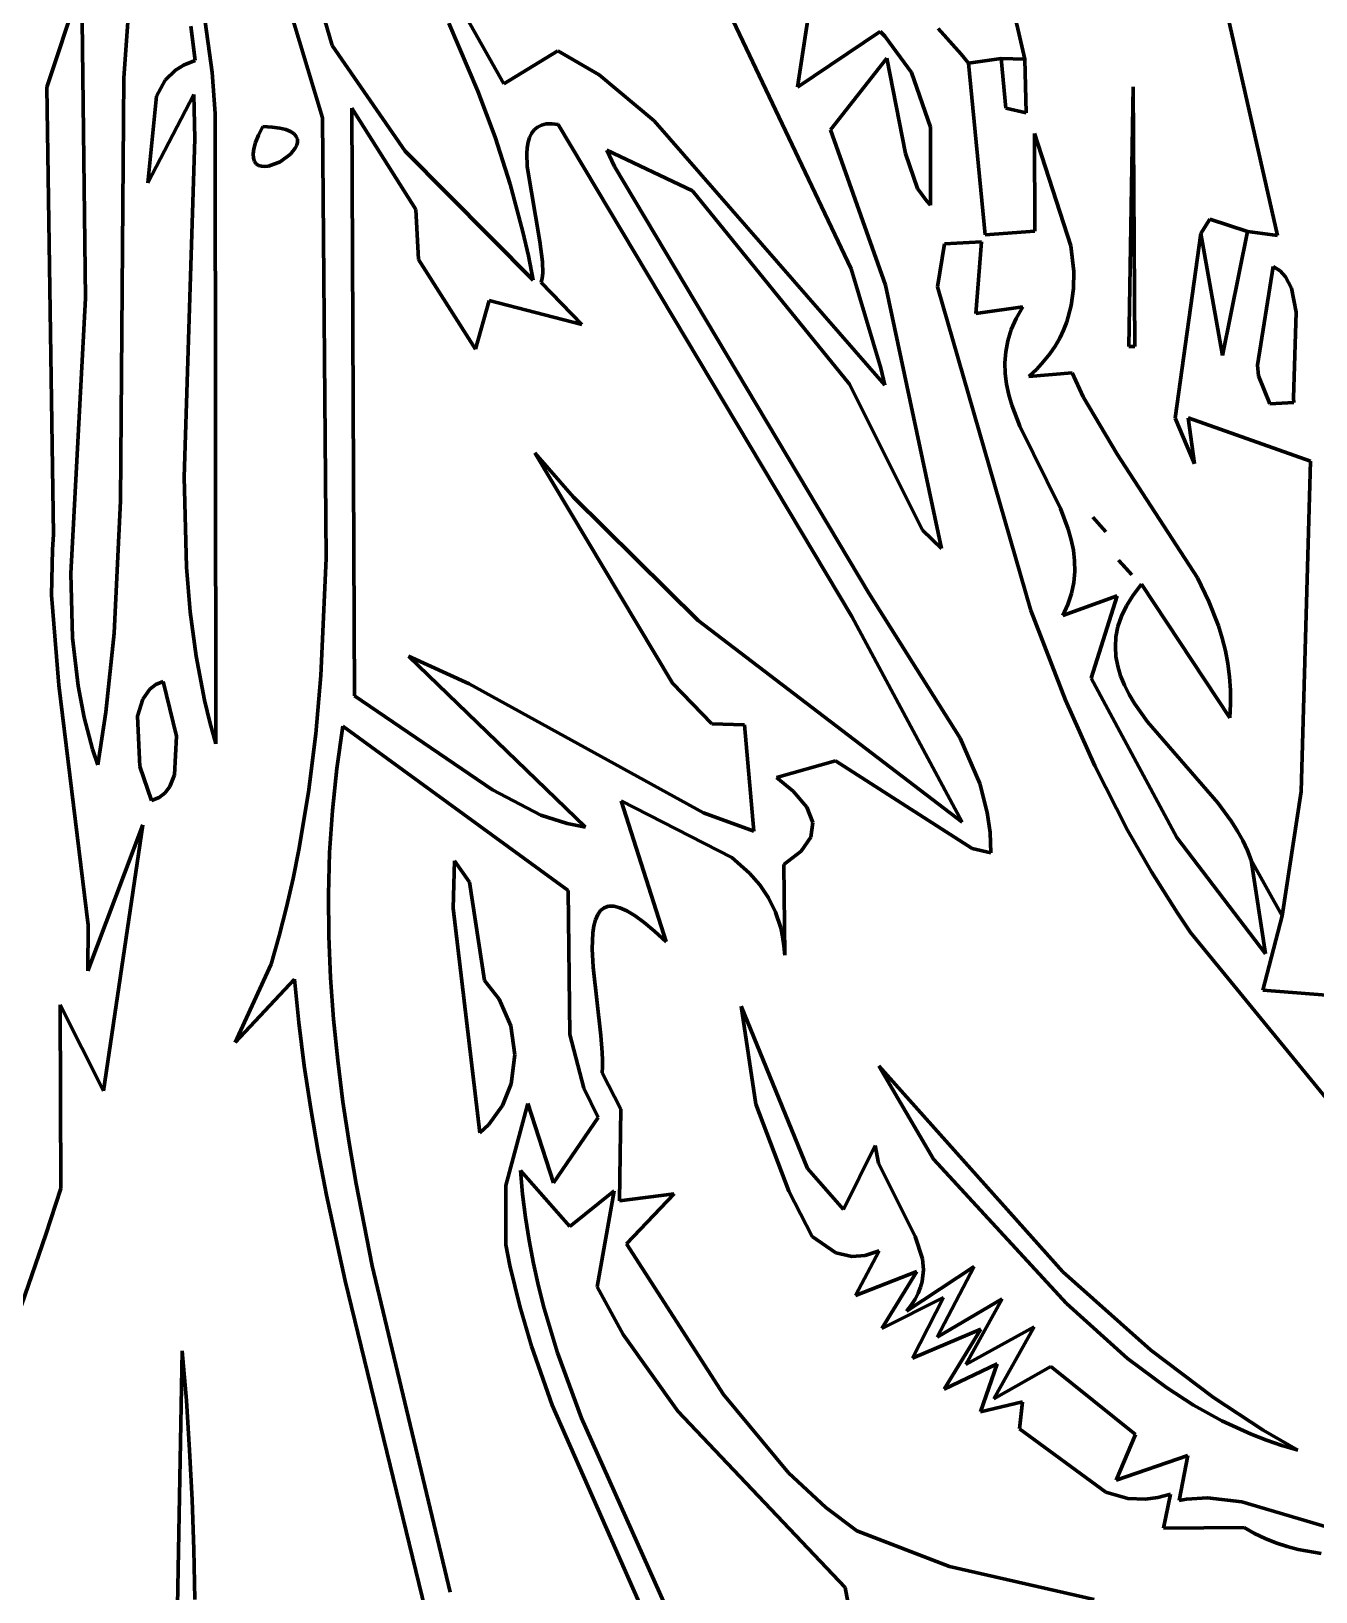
# Model space of a CAD drawing. Header units: millimetres. Extents: x 0 to 10.4, y 0 to 8.2.
# Drawn here: x 8.379 to 8.982, y 3.239 to 3.972 of the extents above; entities that cross this region are included whole.
import ezdxf

# ---------------------------------------------------------------- set-up
doc = ezdxf.new("R2010")
doc.units = ezdxf.units.MM
for name, color, linetype, lineweight in [('color#000000ff', 7, 'CONTINUOUS', 100), ('color#929292ff', 7, 'CONTINUOUS', 100), ('color#ffffffff', 7, 'CONTINUOUS', 100)]:
    doc.layers.add(name, color=color, linetype=linetype, lineweight=lineweight)

msp = doc.modelspace()

# ---------------------------------------------------------------- linework, layer by layer
at = {"layer": 'color#000000ff'}
for p, q in [((8.81534, 4.0889), (8.84565, 3.95879)), ((8.52635, 4.07998), (8.60085, 3.94716)), ((8.51582, 3.93129), (8.47295, 4.07275)), ((8.76402, 3.86038), (8.68715, 4.02215)), ((8.51183, 3.99427), (8.5203, 3.96528)), ((8.74657, 3.99666), (8.7389, 3.94562)), ((8.46006, 3.98091), (8.46388, 3.95249)), ((8.45594, 3.95817), (8.45395, 3.97426)), ((8.58872, 3.94381), (8.57504, 3.97566)), ((8.7389, 3.94562), (8.77765, 3.97187)), ((8.77765, 3.97187), (8.77986, 3.96967)), ((8.8157, 3.96119), (8.80485, 3.97322)), ((8.5203, 3.96528), (8.55451, 3.91559)), ((8.77986, 3.96967), (8.79241, 3.95249)), ((8.45085, 3.95614), (8.45594, 3.95817)), ((8.60085, 3.94716), (8.6263, 3.96272)), ((8.6263, 3.96272), (8.64562, 3.9515)), ((8.78072, 3.95936), (8.75429, 3.92565)), ((8.7895, 3.91455), (8.78072, 3.95936)), ((8.81907, 3.95691), (8.8157, 3.96119)), ((8.83453, 3.95906), (8.81907, 3.95691)), ((8.84565, 3.95879), (8.83453, 3.95906)), ((8.44188, 3.94896), (8.44667, 3.9536)), ((8.44667, 3.9536), (8.45085, 3.95614)), ((8.46388, 3.95249), (8.46538, 3.93333)), ((8.64562, 3.9515), (8.67155, 3.92983)), ((8.79241, 3.95249), (8.80136, 3.92692)), ((8.4553, 3.94228), (8.43375, 3.90083)), ((8.43781, 3.94149), (8.44188, 3.94896)), ((8.45576, 3.92134), (8.4553, 3.94228)), ((8.59678, 3.92217), (8.58872, 3.94381)), ((8.89437, 3.82391), (8.89653, 3.94585)), ((8.89653, 3.94585), (8.89733, 3.82391)), ((8.43375, 3.90083), (8.43781, 3.94149)), ((8.55964, 3.88823), (8.52948, 3.93578)), ((8.52948, 3.93578), (8.53074, 3.65983)), ((8.46538, 3.93333), (8.46563, 3.63733)), ((8.51741, 3.72437), (8.51582, 3.93129)), ((8.61862, 3.92786), (8.61674, 3.92692)), ((8.62086, 3.9284), (8.61862, 3.92786)), ((8.62348, 3.92852), (8.62086, 3.9284)), ((8.62651, 3.92819), (8.62348, 3.92852)), ((8.76435, 3.69717), (8.62651, 3.92819)), ((8.67155, 3.92983), (8.77991, 3.80577)), ((8.45073, 3.76251), (8.45576, 3.92134)), ((8.60386, 3.90018), (8.59678, 3.92217)), ((8.61302, 3.92202), (8.61235, 3.91977)), ((8.61396, 3.92398), (8.61302, 3.92202)), ((8.6152, 3.92562), (8.61396, 3.92398)), ((8.61674, 3.92692), (8.6152, 3.92562)), ((8.75429, 3.92565), (8.78017, 3.85277)), ((8.80136, 3.92692), (8.80135, 3.89034)), ((8.55451, 3.91559), (8.61469, 3.85499)), ((8.61192, 3.91726), (8.6117, 3.91452)), ((8.6117, 3.91452), (8.61184, 3.90845)), ((8.61235, 3.91977), (8.61192, 3.91726)), ((8.68953, 3.89702), (8.64937, 3.91608)), ((8.64937, 3.91608), (8.65282, 3.90848)), ((8.79516, 3.89816), (8.7895, 3.91455)), ((8.61184, 3.90845), (8.61784, 3.87323)), ((8.65282, 3.90848), (8.77234, 3.70808)), ((8.60986, 3.87779), (8.60386, 3.90018)), ((8.79954, 3.89216), (8.79516, 3.89816)), ((8.7632, 3.80628), (8.68953, 3.89702)), ((8.80135, 3.89034), (8.79954, 3.89216)), ((8.56082, 3.86477), (8.55964, 3.88823)), ((8.92832, 3.87698), (8.93251, 3.88376)), ((8.93251, 3.88376), (8.95019, 3.87797)), ((8.61243, 3.86644), (8.60986, 3.87779)), ((8.93849, 3.81967), (8.92832, 3.87698)), ((8.95019, 3.87797), (8.93849, 3.81967)), ((8.61784, 3.87323), (8.61909, 3.86371)), ((8.80457, 3.85196), (8.80784, 3.87211)), ((8.80784, 3.87211), (8.82519, 3.87304)), ((8.82519, 3.87304), (8.82252, 3.83939)), ((8.58759, 3.8227), (8.56082, 3.86477)), ((8.61469, 3.85499), (8.61243, 3.86644)), ((8.61909, 3.86371), (8.6192, 3.8583)), ((8.61898, 3.85596), (8.61852, 3.8539)), ((8.6192, 3.8583), (8.61898, 3.85596)), ((8.77805, 3.8137), (8.76402, 3.86038)), ((8.61852, 3.8539), (8.63753, 3.8343)), ((8.78017, 3.85277), (8.80649, 3.72914)), ((8.84849, 3.70002), (8.80457, 3.85196)), ((8.59407, 3.84548), (8.58759, 3.8227)), ((8.63753, 3.8343), (8.59407, 3.84548)), ((8.82252, 3.83939), (8.84465, 3.84249)), ((8.84465, 3.84249), (8.84157, 3.83712)), ((8.84157, 3.83712), (8.83924, 3.83183)), ((8.83761, 3.8266), (8.83662, 3.82143)), ((8.83924, 3.83183), (8.83761, 3.8266)), ((8.83662, 3.82143), (8.83622, 3.81631)), ((8.89733, 3.82391), (8.89437, 3.82391)), ((8.77991, 3.80577), (8.77805, 3.8137)), ((8.83622, 3.81631), (8.83636, 3.81125)), ((8.83636, 3.81125), (8.83698, 3.80624)), ((8.7976, 3.73773), (8.7632, 3.80628)), ((8.83698, 3.80624), (8.83802, 3.80126)), ((8.83802, 3.80126), (8.83944, 3.79632)), ((8.83944, 3.79632), (8.84318, 3.78654)), ((8.84318, 3.78654), (8.86233, 3.74785)), ((8.68016, 3.6658), (8.61549, 3.77395)), ((8.61549, 3.77395), (8.6336, 3.75319)), ((8.4519, 3.72033), (8.45073, 3.76251)), ((8.6336, 3.75319), (8.69225, 3.69521)), ((8.86233, 3.74785), (8.86602, 3.73809)), ((8.80649, 3.72914), (8.7976, 3.73773)), ((8.86602, 3.73809), (8.8674, 3.73318)), ((8.87761, 3.74381), (8.88371, 3.73691)), ((8.8812, 3.73975), (8.87761, 3.74381)), ((8.88371, 3.73691), (8.8812, 3.73975)), ((8.8674, 3.73318), (8.86841, 3.72823)), ((8.51502, 3.66936), (8.51741, 3.72437)), ((8.86841, 3.72823), (8.86898, 3.72324)), ((8.86898, 3.72324), (8.86906, 3.71821)), ((8.88958, 3.72357), (8.89589, 3.71677)), ((8.89329, 3.71957), (8.88958, 3.72357)), ((8.45368, 3.69937), (8.4519, 3.72033)), ((8.86906, 3.71821), (8.86861, 3.71313)), ((8.89589, 3.71677), (8.89329, 3.71957)), ((8.77234, 3.70808), (8.8152, 3.64005)), ((8.86756, 3.708), (8.86586, 3.70281)), ((8.86861, 3.71313), (8.86756, 3.708)), ((8.86347, 3.69756), (8.88904, 3.70685)), ((8.86586, 3.70281), (8.86347, 3.69756)), ((8.88904, 3.70685), (8.87678, 3.66819)), ((8.45646, 3.67854), (8.45368, 3.69937)), ((8.69225, 3.69521), (8.8161, 3.6006)), ((8.8161, 3.6006), (8.76435, 3.69717)), ((8.86476, 3.65786), (8.84849, 3.70002)), ((8.4604, 3.65786), (8.45646, 3.67854)), ((8.63931, 3.59821), (8.55615, 3.67844)), ((8.55615, 3.67844), (8.58469, 3.6655)), ((8.51263, 3.64198), (8.51502, 3.66936)), ((8.58469, 3.6655), (8.69464, 3.60502)), ((8.69854, 3.64679), (8.68016, 3.6658)), ((8.87678, 3.66819), (8.91694, 3.59336)), ((8.46284, 3.64757), (8.4604, 3.65786)), ((8.53074, 3.65983), (8.59556, 3.61581)), ((8.87854, 3.62697), (8.86476, 3.65786)), ((8.46563, 3.63733), (8.46284, 3.64757)), ((8.50924, 3.61472), (8.51263, 3.64198)), ((8.52537, 3.64571), (8.52246, 3.62582)), ((8.63117, 3.56848), (8.52537, 3.64571)), ((8.71399, 3.64621), (8.69854, 3.64679)), ((8.71835, 3.59637), (8.71399, 3.64621)), ((8.8152, 3.64005), (8.82439, 3.61865)), ((8.75661, 3.62937), (8.72899, 3.62154)), ((8.82091, 3.58827), (8.75661, 3.62937)), ((8.52246, 3.62582), (8.5204, 3.60601)), ((8.72899, 3.62154), (8.73679, 3.6152)), ((8.89389, 3.59684), (8.87854, 3.62697)), ((8.50471, 3.5876), (8.50924, 3.61472)), ((8.59556, 3.61581), (8.61834, 3.60384)), ((8.73679, 3.6152), (8.74324, 3.60759)), ((8.82439, 3.61865), (8.82794, 3.60513)), ((8.5204, 3.60601), (8.51912, 3.58628)), ((8.70801, 3.58393), (8.65602, 3.61055)), ((8.65602, 3.61055), (8.67718, 3.54431)), ((8.69464, 3.60502), (8.71835, 3.59637)), ((8.74324, 3.60759), (8.74602, 3.60034)), ((8.82794, 3.60513), (8.82928, 3.59579)), ((8.61834, 3.60384), (8.63065, 3.59988)), ((8.63065, 3.59988), (8.63931, 3.59821)), ((8.74602, 3.60034), (8.74514, 3.59345)), ((8.74514, 3.59345), (8.74059, 3.58692)), ((8.82928, 3.59579), (8.82968, 3.58613)), ((8.90509, 3.57726), (8.89389, 3.59684)), ((8.91694, 3.59336), (8.95855, 3.53875)), ((8.50198, 3.57409), (8.50471, 3.5876)), ((8.51912, 3.58628), (8.51859, 3.56663)), ((8.71633, 3.57668), (8.70801, 3.58393)), ((8.74059, 3.58692), (8.73237, 3.58074)), ((8.82968, 3.58613), (8.82091, 3.58827)), ((8.57714, 3.56013), (8.57775, 3.58236)), ((8.57775, 3.58236), (8.58487, 3.57242)), ((8.72113, 3.57119), (8.71633, 3.57668)), ((8.73237, 3.58074), (8.73281, 3.53812)), ((8.91712, 3.55811), (8.90509, 3.57726)), ((8.95855, 3.53875), (8.95185, 3.58268)), ((8.95185, 3.58268), (8.96649, 3.55658)), ((8.49891, 3.56063), (8.50198, 3.57409)), ((8.58487, 3.57242), (8.59182, 3.52621)), ((8.63191, 3.50094), (8.63117, 3.56848)), ((8.72523, 3.56511), (8.72113, 3.57119)), ((8.51859, 3.56663), (8.51875, 3.54705)), ((8.65008, 3.56106), (8.64803, 3.56036)), ((8.65253, 3.56109), (8.65008, 3.56106)), ((8.65541, 3.5604), (8.65253, 3.56109)), ((8.72854, 3.55837), (8.72523, 3.56511)), ((8.49548, 3.5472), (8.49891, 3.56063)), ((8.58969, 3.45472), (8.57714, 3.56013)), ((8.64398, 3.55475), (8.64324, 3.55189)), ((8.64501, 3.55715), (8.64398, 3.55475)), ((8.64635, 3.55904), (8.64501, 3.55715)), ((8.64803, 3.56036), (8.64635, 3.55904)), ((8.65874, 3.55894), (8.65541, 3.5604)), ((8.66256, 3.55665), (8.65874, 3.55894)), ((8.66688, 3.55348), (8.66256, 3.55665)), ((8.73098, 3.55088), (8.72854, 3.55837)), ((8.92346, 3.54872), (8.91712, 3.55811)), ((8.96649, 3.55658), (8.95732, 3.52176)), ((8.49167, 3.53383), (8.49548, 3.5472)), ((8.51875, 3.54705), (8.51956, 3.52753)), ((8.64276, 3.54862), (8.64251, 3.54499)), ((8.64324, 3.55189), (8.64276, 3.54862)), ((8.67175, 3.54939), (8.66688, 3.55348)), ((8.67718, 3.54431), (8.67175, 3.54939)), ((8.73185, 3.54684), (8.73098, 3.55088)), ((8.73246, 3.54259), (8.73185, 3.54684)), ((9.01216, 3.44018), (8.92346, 3.54872)), ((8.64251, 3.54499), (8.64246, 3.54105)), ((8.64246, 3.54105), (8.64285, 3.53247)), ((8.73281, 3.53812), (8.73246, 3.54259)), ((8.47474, 3.4971), (8.49167, 3.53383)), ((8.64285, 3.53247), (8.64643, 3.50041)), ((8.50265, 3.52691), (8.47474, 3.4971)), ((8.50466, 3.50654), (8.50265, 3.52691)), ((8.51956, 3.52753), (8.52096, 3.50808)), ((8.59182, 3.52621), (8.59873, 3.51752)), ((8.59873, 3.51752), (8.6042, 3.50489)), ((8.95732, 3.52176), (8.98728, 3.51937)), ((8.7193, 3.46817), (8.71243, 3.5141)), ((8.71243, 3.5141), (8.74357, 3.43799)), ((8.50722, 3.48621), (8.50466, 3.50654)), ((8.52096, 3.50808), (8.52291, 3.48868)), ((8.6042, 3.50489), (8.60609, 3.49127)), ((8.63852, 3.47571), (8.63191, 3.50094)), ((8.64643, 3.50041), (8.64715, 3.49239)), ((8.52291, 3.48868), (8.52535, 3.46933)), ((8.60609, 3.49127), (8.60434, 3.47769)), ((8.64715, 3.49239), (8.64732, 3.48883)), ((8.64732, 3.48883), (8.64732, 3.48564)), ((8.51027, 3.46594), (8.50722, 3.48621)), ((8.64732, 3.48564), (8.64714, 3.48287)), ((8.64714, 3.48287), (8.6558, 3.46574)), ((8.77708, 3.48615), (8.86343, 3.38951)), ((8.80278, 3.44233), (8.77708, 3.48615)), ((8.60434, 3.47769), (8.60028, 3.46753)), ((8.6453, 3.46197), (8.63852, 3.47571)), ((8.51377, 3.44571), (8.51027, 3.46594)), ((8.52535, 3.46933), (8.52825, 3.45002)), ((8.60028, 3.46753), (8.59383, 3.45858)), ((8.60179, 3.42999), (8.6122, 3.46844)), ((8.6122, 3.46844), (8.6243, 3.43123)), ((8.7348, 3.42724), (8.7193, 3.46817)), ((8.59383, 3.45858), (8.58969, 3.45472)), ((8.6243, 3.43123), (8.6453, 3.46197)), ((8.6558, 3.46574), (8.6552, 3.42284)), ((8.51764, 3.42551), (8.51377, 3.44571)), ((8.52825, 3.45002), (8.53154, 3.43075)), ((8.7604, 3.41869), (8.77533, 3.44877)), ((8.77533, 3.44877), (8.77691, 3.44039)), ((8.60879, 3.43707), (8.60972, 3.42598)), ((8.63186, 3.41075), (8.60879, 3.43707)), ((8.74357, 3.43799), (8.7604, 3.41869)), ((8.77691, 3.44039), (8.79411, 3.40608)), ((8.86524, 3.3746), (8.80278, 3.44233)), ((8.53154, 3.43075), (8.53913, 3.39231)), ((8.6018, 3.40217), (8.60179, 3.42999)), ((8.52633, 3.38522), (8.51764, 3.42551)), ((8.60972, 3.42598), (8.61104, 3.41501)), ((8.65273, 3.42748), (8.63186, 3.41075)), ((8.6448, 3.38242), (8.65273, 3.42748)), ((8.6552, 3.42284), (8.68088, 3.42606)), ((8.68088, 3.42606), (8.65856, 3.40261)), ((8.74573, 3.40607), (8.7348, 3.42724)), ((8.61104, 3.41501), (8.61275, 3.40416)), ((8.60374, 3.39248), (8.6018, 3.40217)), ((8.61275, 3.40416), (8.61482, 3.39342)), ((8.65856, 3.40261), (8.70411, 3.33191)), ((8.75678, 3.39832), (8.74573, 3.40607)), ((8.79411, 3.40608), (8.79749, 3.39562)), ((8.61482, 3.39342), (8.61722, 3.38278)), ((8.76436, 3.39667), (8.75678, 3.39832)), ((8.77057, 3.39712), (8.76436, 3.39667)), ((8.7661, 3.3783), (8.77718, 3.39926)), ((8.77718, 3.39926), (8.77057, 3.39712)), ((8.79749, 3.39562), (8.79796, 3.39031)), ((8.56548, 3.22459), (8.52633, 3.38522)), ((8.53913, 3.39231), (8.57569, 3.23902)), ((8.60837, 3.37334), (8.60374, 3.39248)), ((8.79486, 3.38967), (8.7661, 3.3783)), ((8.7785, 3.36287), (8.79486, 3.38967)), ((8.78996, 3.37099), (8.82176, 3.39188)), ((8.79796, 3.39031), (8.79735, 3.38493)), ((8.82176, 3.39188), (8.80447, 3.35876)), ((8.86343, 3.38951), (8.90475, 3.35263)), ((8.61722, 3.38278), (8.61993, 3.37224)), ((8.65697, 3.36001), (8.6448, 3.38242)), ((8.7955, 3.37944), (8.79404, 3.37666)), ((8.79659, 3.3822), (8.7955, 3.37944)), ((8.79735, 3.38493), (8.79659, 3.3822)), ((8.61389, 3.35452), (8.60837, 3.37334)), ((8.61993, 3.37224), (8.62619, 3.3514)), ((8.80748, 3.37737), (8.7785, 3.36287)), ((8.7922, 3.37384), (8.78996, 3.37099)), ((8.79404, 3.37666), (8.7922, 3.37384)), ((8.7928, 3.3489), (8.80748, 3.37737)), ((8.80447, 3.35876), (8.83499, 3.37679)), ((8.83499, 3.37679), (8.81796, 3.34599)), ((8.89379, 3.3488), (8.86524, 3.3746)), ((8.81796, 3.34599), (8.84992, 3.36361)), ((8.84992, 3.36361), (8.83105, 3.32977)), ((8.68271, 3.32405), (8.65697, 3.36001)), ((8.82487, 3.36252), (8.7928, 3.3489)), ((8.80767, 3.33432), (8.82487, 3.36252)), ((8.4475, 3.22422), (8.44993, 3.3523)), ((8.44993, 3.3523), (8.45182, 3.32903)), ((8.62357, 3.32679), (8.61389, 3.35452)), ((8.62619, 3.3514), (8.63735, 3.32067)), ((8.91207, 3.33507), (8.89379, 3.3488)), ((8.90475, 3.35263), (8.93426, 3.33038)), ((8.83264, 3.34617), (8.80767, 3.33432)), ((8.82471, 3.32365), (8.83264, 3.34617)), ((8.83105, 3.32977), (8.85778, 3.34497)), ((8.85778, 3.34497), (8.89757, 3.31303)), ((8.92483, 3.32686), (8.91207, 3.33507)), ((8.45182, 3.32903), (8.45336, 3.30573)), ((8.68709, 3.18297), (8.62357, 3.32679)), ((8.70411, 3.33191), (8.73457, 3.29501)), ((8.84443, 3.3284), (8.82471, 3.32365)), ((8.84311, 3.31578), (8.84443, 3.3284)), ((8.93809, 3.31953), (8.92483, 3.32686)), ((8.93426, 3.33038), (8.95759, 3.31515)), ((8.63735, 3.32067), (8.6867, 3.21051)), ((8.76125, 3.24124), (8.68271, 3.32405)), ((8.95191, 3.31319), (8.93809, 3.31953)), ((8.88357, 3.28601), (8.84311, 3.31578)), ((8.89757, 3.31303), (8.88855, 3.29166)), ((8.95903, 3.31043), (8.95191, 3.31319)), ((8.95759, 3.31515), (8.97375, 3.30577)), ((8.45336, 3.30573), (8.45454, 3.28238)), ((8.96631, 3.30795), (8.95903, 3.31043)), ((8.97375, 3.30577), (8.96631, 3.30795)), ((8.88855, 3.29166), (8.92211, 3.30318)), ((8.92211, 3.30318), (8.91814, 3.28211)), ((8.73457, 3.29501), (8.75218, 3.27877)), ((8.894, 3.28308), (8.88357, 3.28601)), ((8.9023, 3.28269), (8.894, 3.28308)), ((8.90808, 3.28345), (8.9023, 3.28269)), ((8.91407, 3.28512), (8.90808, 3.28345)), ((8.9108, 3.26906), (8.91407, 3.28512)), ((8.91814, 3.28211), (8.9215, 3.28271)), ((8.9215, 3.28271), (8.93141, 3.28338)), ((8.93141, 3.28338), (8.94747, 3.2814)), ((8.45454, 3.28238), (8.45537, 3.259)), ((8.75218, 3.27877), (8.76671, 3.26786)), ((8.94747, 3.2814), (9.01072, 3.26282)), ((8.94857, 3.26936), (8.9108, 3.26906)), ((8.95346, 3.26661), (8.94857, 3.26936)), ((8.76671, 3.26786), (8.81023, 3.2511)), ((8.95846, 3.26422), (8.95346, 3.26661)), ((8.96355, 3.26216), (8.95846, 3.26422)), ((8.96874, 3.26044), (8.96355, 3.26216)), ((8.45537, 3.259), (8.45584, 3.2356)), ((8.97399, 3.25903), (8.96874, 3.26044)), ((8.9847, 3.25714), (8.97399, 3.25903)), ((8.81023, 3.2511), (8.87819, 3.23559)), ((8.78681, 3.10517), (8.76125, 3.24124))]:
    msp.add_line(p, q, dxfattribs=at)
at = {"layer": 'color#929292ff'}
for p, q in [((8.84565, 3.95879), (8.81534, 4.0889)), ((8.92938, 4.02995), (8.96429, 3.8761)), ((8.40273, 3.99496), (8.38622, 3.94562)), ((8.40439, 3.84658), (8.40273, 3.99496)), ((8.42516, 3.98723), (8.42242, 3.95011)), ((8.81907, 3.95691), (8.83453, 3.95906)), ((8.82697, 3.87629), (8.81907, 3.95691)), ((8.83453, 3.95906), (8.8366, 3.93585)), ((8.84618, 3.93365), (8.84565, 3.95879)), ((8.42242, 3.95011), (8.42082, 3.75138)), ((8.38622, 3.94562), (8.38942, 3.73568)), ((8.89653, 3.94585), (8.89437, 3.82391)), ((8.89733, 3.82391), (8.89653, 3.94585)), ((8.8366, 3.93585), (8.84618, 3.93365)), ((8.48434, 3.91969), (8.48572, 3.92317)), ((8.48572, 3.92317), (8.48768, 3.9272)), ((8.48768, 3.9272), (8.49205, 3.92696)), ((8.49205, 3.92696), (8.49565, 3.92647)), ((8.49565, 3.92647), (8.49854, 3.92575)), ((8.49854, 3.92575), (8.50077, 3.92484)), ((8.50077, 3.92484), (8.50238, 3.92377)), ((8.50238, 3.92377), (8.50343, 3.92256)), ((8.50343, 3.92256), (8.50397, 3.92125)), ((8.50397, 3.92125), (8.50404, 3.91986)), ((8.8672, 3.87125), (8.85014, 3.92387)), ((8.85014, 3.92387), (8.85023, 3.87802)), ((8.48318, 3.9143), (8.48351, 3.91675)), ((8.48328, 3.91232), (8.48318, 3.9143)), ((8.48351, 3.91675), (8.48434, 3.91969)), ((8.50071, 3.9142), (8.49582, 3.91065)), ((8.503, 3.917), (8.50071, 3.9142)), ((8.5037, 3.91844), (8.503, 3.917)), ((8.50404, 3.91986), (8.5037, 3.91844)), ((8.48378, 3.91078), (8.48328, 3.91232)), ((8.48462, 3.90965), (8.48378, 3.91078)), ((8.48575, 3.9089), (8.48462, 3.90965)), ((8.48712, 3.9085), (8.48575, 3.9089)), ((8.48868, 3.90841), (8.48712, 3.9085)), ((8.49038, 3.90862), (8.48868, 3.90841)), ((8.49582, 3.91065), (8.49038, 3.90862)), ((8.93251, 3.88376), (8.92832, 3.87698)), ((8.95019, 3.87797), (8.93251, 3.88376)), ((8.85023, 3.87802), (8.82697, 3.87629)), ((8.92832, 3.87698), (8.91617, 3.7902)), ((8.96429, 3.8761), (8.95019, 3.87797)), ((8.86857, 3.85908), (8.8672, 3.87125)), ((8.86848, 3.85107), (8.86857, 3.85908)), ((8.95485, 3.81508), (8.96216, 3.86145)), ((8.96216, 3.86145), (8.96547, 3.85945)), ((8.96547, 3.85945), (8.96808, 3.85669)), ((8.96808, 3.85669), (8.97085, 3.85134)), ((8.86743, 3.84317), (8.86848, 3.85107)), ((8.97085, 3.85134), (8.97302, 3.83999)), ((8.39753, 3.71735), (8.40439, 3.84658)), ((8.8653, 3.83541), (8.86743, 3.84317)), ((8.97302, 3.83999), (8.97184, 3.79957)), ((8.86379, 3.83159), (8.8653, 3.83541)), ((8.8598, 3.82409), (8.86196, 3.82781)), ((8.86196, 3.82781), (8.86379, 3.83159)), ((8.85442, 3.8168), (8.85729, 3.82042)), ((8.85729, 3.82042), (8.8598, 3.82409)), ((8.89437, 3.82391), (8.89733, 3.82391)), ((8.84751, 3.80976), (8.85116, 3.81325)), ((8.86784, 3.8116), (8.84751, 3.80976)), ((8.85116, 3.81325), (8.85442, 3.8168)), ((8.873, 3.80035), (8.86784, 3.8116)), ((8.95529, 3.81013), (8.95485, 3.81508)), ((8.96073, 3.79706), (8.95529, 3.81013)), ((8.88896, 3.77335), (8.873, 3.80035)), ((8.97194, 3.79759), (8.96073, 3.79706)), ((8.97184, 3.79957), (8.97194, 3.79759)), ((8.91617, 3.7902), (8.92526, 3.76887)), ((8.92526, 3.76887), (8.92237, 3.79038)), ((8.92237, 3.79038), (8.97979, 3.7701)), ((8.92671, 3.71524), (8.88896, 3.77335)), ((8.97979, 3.7701), (8.97545, 3.61501)), ((8.42082, 3.75138), (8.41788, 3.68934)), ((8.38942, 3.73568), (8.38889, 3.72855)), ((8.38889, 3.72855), (8.38852, 3.70723)), ((8.39839, 3.6871), (8.39753, 3.71735)), ((8.93208, 3.70419), (8.92671, 3.71524)), ((8.89643, 3.70722), (8.90038, 3.71238)), ((8.90038, 3.71238), (8.9418, 3.64952)), ((8.38852, 3.70723), (8.39193, 3.66491)), ((8.89096, 3.69723), (8.89331, 3.70217)), ((8.89331, 3.70217), (8.89643, 3.70722)), ((8.93651, 3.69282), (8.93208, 3.70419)), ((8.88934, 3.69238), (8.89096, 3.69723)), ((8.40097, 3.66458), (8.39839, 3.6871)), ((8.41788, 3.68934), (8.41397, 3.6522)), ((8.88811, 3.68294), (8.88841, 3.68762)), ((8.88841, 3.68762), (8.88934, 3.69238)), ((8.93831, 3.687), (8.93651, 3.69282)), ((8.9398, 3.68107), (8.93831, 3.687)), ((8.88841, 3.67834), (8.88811, 3.68294)), ((8.88925, 3.67381), (8.88841, 3.67834)), ((8.94096, 3.67502), (8.9398, 3.68107)), ((8.89059, 3.66935), (8.88925, 3.67381)), ((8.94177, 3.66885), (8.94096, 3.67502)), ((8.39193, 3.66491), (8.40578, 3.55223)), ((8.40385, 3.64967), (8.40097, 3.66458)), ((8.4346, 3.66294), (8.43748, 3.66519)), ((8.43748, 3.66519), (8.44099, 3.66666)), ((8.44099, 3.66666), (8.44712, 3.64102)), ((8.89239, 3.66494), (8.89059, 3.66935)), ((8.8946, 3.66058), (8.89239, 3.66494)), ((8.94219, 3.66255), (8.94177, 3.66885)), ((8.42893, 3.65034), (8.43138, 3.6583)), ((8.43138, 3.6583), (8.4346, 3.66294)), ((8.89717, 3.65626), (8.8946, 3.66058)), ((8.94221, 3.65611), (8.94219, 3.66255)), ((8.40779, 3.63486), (8.40385, 3.64967)), ((8.41397, 3.6522), (8.4102, 3.6275)), ((8.42997, 3.62665), (8.42893, 3.65034)), ((8.90321, 3.64772), (8.89717, 3.65626)), ((8.9418, 3.64952), (8.94221, 3.65611)), ((8.93624, 3.60958), (8.90321, 3.64772)), ((8.4102, 3.6275), (8.40779, 3.63486)), ((8.44712, 3.64102), (8.4463, 3.62278)), ((8.43545, 3.6107), (8.42997, 3.62665)), ((8.4463, 3.62278), (8.44409, 3.61734)), ((8.44188, 3.61441), (8.43902, 3.61216)), ((8.44409, 3.61734), (8.44188, 3.61441)), ((8.97545, 3.61501), (8.96649, 3.55658)), ((8.43902, 3.61216), (8.43545, 3.6107)), ((8.94268, 3.60084), (8.93624, 3.60958)), ((8.40554, 3.53084), (8.43135, 3.59928)), ((8.43135, 3.59928), (8.41295, 3.47443)), ((8.94551, 3.5964), (8.94268, 3.60084)), ((8.94801, 3.5919), (8.94551, 3.5964)), ((8.95014, 3.58733), (8.94801, 3.5919)), ((8.95185, 3.58268), (8.95014, 3.58733)), ((8.96649, 3.55658), (8.95185, 3.58268)), ((8.40578, 3.55223), (8.40554, 3.53084)), ((8.41295, 3.47443), (8.39256, 3.51477)), ((8.39256, 3.51477), (8.39288, 3.42862)), ((8.39288, 3.42862), (8.38584, 3.407)), ((8.38584, 3.407), (8.37444, 3.37375))]:
    msp.add_line(p, q, dxfattribs=at)
at = {"layer": 'color#ffffffff'}
for p, q in [((8.60085, 3.94716), (8.52635, 4.07998)), ((8.47295, 4.07275), (8.51582, 3.93129)), ((8.96429, 3.8761), (8.92938, 4.02995)), ((8.68715, 4.02215), (8.76402, 3.86038)), ((8.38622, 3.94562), (8.40273, 3.99496)), ((8.40273, 3.99496), (8.40439, 3.84658)), ((8.5203, 3.96528), (8.51183, 3.99427)), ((8.7389, 3.94562), (8.74657, 3.99666)), ((8.42242, 3.95011), (8.42516, 3.98723)), ((8.46388, 3.95249), (8.46006, 3.98091)), ((8.45395, 3.97426), (8.45594, 3.95817)), ((8.57504, 3.97566), (8.58872, 3.94381)), ((8.77765, 3.97187), (8.7389, 3.94562)), ((8.77986, 3.96967), (8.77765, 3.97187)), ((8.80485, 3.97322), (8.8157, 3.96119)), ((8.55451, 3.91559), (8.5203, 3.96528)), ((8.79241, 3.95249), (8.77986, 3.96967)), ((8.45594, 3.95817), (8.45085, 3.95614)), ((8.6263, 3.96272), (8.60085, 3.94716)), ((8.64562, 3.9515), (8.6263, 3.96272)), ((8.75429, 3.92565), (8.78072, 3.95936)), ((8.78072, 3.95936), (8.7895, 3.91455)), ((8.8157, 3.96119), (8.81907, 3.95691)), ((8.81907, 3.95691), (8.82697, 3.87629)), ((8.83453, 3.95906), (8.84565, 3.95879)), ((8.8366, 3.93585), (8.83453, 3.95906)), ((8.84565, 3.95879), (8.84618, 3.93365)), ((8.42082, 3.75138), (8.42242, 3.95011)), ((8.44667, 3.9536), (8.44188, 3.94896)), ((8.45085, 3.95614), (8.44667, 3.9536)), ((8.46538, 3.93333), (8.46388, 3.95249)), ((8.67155, 3.92983), (8.64562, 3.9515)), ((8.80136, 3.92692), (8.79241, 3.95249)), ((8.38942, 3.73568), (8.38622, 3.94562)), ((8.43375, 3.90083), (8.4553, 3.94228)), ((8.44188, 3.94896), (8.43781, 3.94149)), ((8.4553, 3.94228), (8.45576, 3.92134)), ((8.58872, 3.94381), (8.59678, 3.92217)), ((8.43781, 3.94149), (8.43375, 3.90083)), ((8.53074, 3.65983), (8.52948, 3.93578)), ((8.52948, 3.93578), (8.55964, 3.88823)), ((8.84618, 3.93365), (8.8366, 3.93585)), ((8.46563, 3.63733), (8.46538, 3.93333)), ((8.51582, 3.93129), (8.51741, 3.72437)), ((8.61674, 3.92692), (8.61862, 3.92786)), ((8.61862, 3.92786), (8.62086, 3.9284)), ((8.62086, 3.9284), (8.62348, 3.92852)), ((8.62348, 3.92852), (8.62651, 3.92819)), ((8.62651, 3.92819), (8.76435, 3.69717)), ((8.77991, 3.80577), (8.67155, 3.92983)), ((8.45576, 3.92134), (8.45073, 3.76251)), ((8.48572, 3.92317), (8.48434, 3.91969)), ((8.48768, 3.9272), (8.48572, 3.92317)), ((8.49205, 3.92696), (8.48768, 3.9272)), ((8.49565, 3.92647), (8.49205, 3.92696)), ((8.49854, 3.92575), (8.49565, 3.92647)), ((8.50077, 3.92484), (8.49854, 3.92575)), ((8.50238, 3.92377), (8.50077, 3.92484)), ((8.50343, 3.92256), (8.50238, 3.92377)), ((8.50397, 3.92125), (8.50343, 3.92256)), ((8.50404, 3.91986), (8.50397, 3.92125)), ((8.59678, 3.92217), (8.60386, 3.90018)), ((8.61235, 3.91977), (8.61302, 3.92202)), ((8.61302, 3.92202), (8.61396, 3.92398)), ((8.61396, 3.92398), (8.6152, 3.92562)), ((8.6152, 3.92562), (8.61674, 3.92692)), ((8.78017, 3.85277), (8.75429, 3.92565)), ((8.80135, 3.89034), (8.80136, 3.92692)), ((8.85023, 3.87802), (8.85014, 3.92387)), ((8.85014, 3.92387), (8.8672, 3.87125)), ((8.48351, 3.91675), (8.48318, 3.9143)), ((8.48318, 3.9143), (8.48328, 3.91232)), ((8.48434, 3.91969), (8.48351, 3.91675)), ((8.49582, 3.91065), (8.50071, 3.9142)), ((8.50071, 3.9142), (8.503, 3.917)), ((8.503, 3.917), (8.5037, 3.91844)), ((8.5037, 3.91844), (8.50404, 3.91986)), ((8.61469, 3.85499), (8.55451, 3.91559)), ((8.6117, 3.91452), (8.61192, 3.91726)), ((8.61184, 3.90845), (8.6117, 3.91452)), ((8.61192, 3.91726), (8.61235, 3.91977)), ((8.65282, 3.90848), (8.64937, 3.91608)), ((8.64937, 3.91608), (8.68953, 3.89702)), ((8.7895, 3.91455), (8.79516, 3.89816)), ((8.48328, 3.91232), (8.48378, 3.91078)), ((8.48378, 3.91078), (8.48462, 3.90965)), ((8.48462, 3.90965), (8.48575, 3.9089)), ((8.48575, 3.9089), (8.48712, 3.9085)), ((8.48712, 3.9085), (8.48868, 3.90841)), ((8.48868, 3.90841), (8.49038, 3.90862)), ((8.49038, 3.90862), (8.49582, 3.91065)), ((8.61784, 3.87323), (8.61184, 3.90845)), ((8.77234, 3.70808), (8.65282, 3.90848)), ((8.60386, 3.90018), (8.60986, 3.87779)), ((8.79516, 3.89816), (8.79954, 3.89216)), ((8.68953, 3.89702), (8.7632, 3.80628)), ((8.79954, 3.89216), (8.80135, 3.89034)), ((8.55964, 3.88823), (8.56082, 3.86477)), ((8.60986, 3.87779), (8.61243, 3.86644)), ((8.82697, 3.87629), (8.85023, 3.87802)), ((8.91617, 3.7902), (8.92832, 3.87698)), ((8.92832, 3.87698), (8.93849, 3.81967)), ((8.93849, 3.81967), (8.95019, 3.87797)), ((8.95019, 3.87797), (8.96429, 3.8761)), ((8.61909, 3.86371), (8.61784, 3.87323)), ((8.80784, 3.87211), (8.80457, 3.85196)), ((8.82519, 3.87304), (8.80784, 3.87211)), ((8.82252, 3.83939), (8.82519, 3.87304)), ((8.8672, 3.87125), (8.86857, 3.85908)), ((8.56082, 3.86477), (8.58759, 3.8227)), ((8.61243, 3.86644), (8.61469, 3.85499)), ((8.6192, 3.8583), (8.61909, 3.86371)), ((8.61852, 3.8539), (8.61898, 3.85596)), ((8.61898, 3.85596), (8.6192, 3.8583)), ((8.76402, 3.86038), (8.77805, 3.8137)), ((8.86857, 3.85908), (8.86848, 3.85107)), ((8.96216, 3.86145), (8.95485, 3.81508)), ((8.96547, 3.85945), (8.96216, 3.86145)), ((8.96808, 3.85669), (8.96547, 3.85945)), ((8.97085, 3.85134), (8.96808, 3.85669)), ((8.63753, 3.8343), (8.61852, 3.8539)), ((8.80649, 3.72914), (8.78017, 3.85277)), ((8.80457, 3.85196), (8.84849, 3.70002)), ((8.86848, 3.85107), (8.86743, 3.84317)), ((8.97302, 3.83999), (8.97085, 3.85134)), ((8.40439, 3.84658), (8.39753, 3.71735)), ((8.58759, 3.8227), (8.59407, 3.84548)), ((8.59407, 3.84548), (8.63753, 3.8343)), ((8.84465, 3.84249), (8.82252, 3.83939)), ((8.84157, 3.83712), (8.84465, 3.84249)), ((8.86743, 3.84317), (8.8653, 3.83541)), ((8.97184, 3.79957), (8.97302, 3.83999)), ((8.83924, 3.83183), (8.84157, 3.83712)), ((8.8653, 3.83541), (8.86379, 3.83159)), ((8.83662, 3.82143), (8.83761, 3.8266)), ((8.83761, 3.8266), (8.83924, 3.83183)), ((8.86196, 3.82781), (8.8598, 3.82409)), ((8.86379, 3.83159), (8.86196, 3.82781)), ((8.83622, 3.81631), (8.83662, 3.82143)), ((8.85729, 3.82042), (8.85442, 3.8168)), ((8.8598, 3.82409), (8.85729, 3.82042)), ((8.77805, 3.8137), (8.77991, 3.80577)), ((8.83636, 3.81125), (8.83622, 3.81631)), ((8.83698, 3.80624), (8.83636, 3.81125)), ((8.85116, 3.81325), (8.84751, 3.80976)), ((8.84751, 3.80976), (8.86784, 3.8116)), ((8.85442, 3.8168), (8.85116, 3.81325)), ((8.86784, 3.8116), (8.873, 3.80035)), ((8.95485, 3.81508), (8.95529, 3.81013)), ((8.7632, 3.80628), (8.7976, 3.73773)), ((8.83802, 3.80126), (8.83698, 3.80624)), ((8.95529, 3.81013), (8.96073, 3.79706)), ((8.83944, 3.79632), (8.83802, 3.80126)), ((8.84318, 3.78654), (8.83944, 3.79632)), ((8.873, 3.80035), (8.88896, 3.77335)), ((8.96073, 3.79706), (8.97194, 3.79759)), ((8.97194, 3.79759), (8.97184, 3.79957)), ((8.92526, 3.76887), (8.91617, 3.7902)), ((8.97979, 3.7701), (8.92237, 3.79038)), ((8.92237, 3.79038), (8.92526, 3.76887)), ((8.86233, 3.74785), (8.84318, 3.78654)), ((8.6336, 3.75319), (8.61549, 3.77395)), ((8.61549, 3.77395), (8.68016, 3.6658)), ((8.88896, 3.77335), (8.92671, 3.71524)), ((8.97545, 3.61501), (8.97979, 3.7701)), ((8.45073, 3.76251), (8.4519, 3.72033)), ((8.69225, 3.69521), (8.6336, 3.75319)), ((8.41788, 3.68934), (8.42082, 3.75138)), ((8.86602, 3.73809), (8.86233, 3.74785)), ((8.7976, 3.73773), (8.80649, 3.72914)), ((8.8674, 3.73318), (8.86602, 3.73809)), ((8.87761, 3.74381), (8.8812, 3.73975)), ((8.88371, 3.73691), (8.87761, 3.74381)), ((8.8812, 3.73975), (8.88371, 3.73691)), ((8.38889, 3.72855), (8.38942, 3.73568)), ((8.86841, 3.72823), (8.8674, 3.73318)), ((8.38852, 3.70723), (8.38889, 3.72855)), ((8.51741, 3.72437), (8.51502, 3.66936)), ((8.86898, 3.72324), (8.86841, 3.72823)), ((8.86906, 3.71821), (8.86898, 3.72324)), ((8.88958, 3.72357), (8.89329, 3.71957)), ((8.89589, 3.71677), (8.88958, 3.72357)), ((8.39753, 3.71735), (8.39839, 3.6871)), ((8.4519, 3.72033), (8.45368, 3.69937)), ((8.86861, 3.71313), (8.86906, 3.71821)), ((8.89329, 3.71957), (8.89589, 3.71677)), ((8.92671, 3.71524), (8.93208, 3.70419)), ((8.8152, 3.64005), (8.77234, 3.70808)), ((8.86586, 3.70281), (8.86756, 3.708)), ((8.86756, 3.708), (8.86861, 3.71313)), ((8.90038, 3.71238), (8.89643, 3.70722)), ((8.9418, 3.64952), (8.90038, 3.71238)), ((8.39193, 3.66491), (8.38852, 3.70723)), ((8.88904, 3.70685), (8.86347, 3.69756)), ((8.86347, 3.69756), (8.86586, 3.70281)), ((8.87678, 3.66819), (8.88904, 3.70685)), ((8.89331, 3.70217), (8.89096, 3.69723)), ((8.89643, 3.70722), (8.89331, 3.70217)), ((8.93208, 3.70419), (8.93651, 3.69282)), ((8.45368, 3.69937), (8.45646, 3.67854)), ((8.8161, 3.6006), (8.69225, 3.69521)), ((8.76435, 3.69717), (8.8161, 3.6006)), ((8.84849, 3.70002), (8.86476, 3.65786)), ((8.89096, 3.69723), (8.88934, 3.69238)), ((8.39839, 3.6871), (8.40097, 3.66458)), ((8.41397, 3.6522), (8.41788, 3.68934)), ((8.88841, 3.68762), (8.88811, 3.68294)), ((8.88934, 3.69238), (8.88841, 3.68762)), ((8.93651, 3.69282), (8.93831, 3.687)), ((8.93831, 3.687), (8.9398, 3.68107)), ((8.45646, 3.67854), (8.4604, 3.65786)), ((8.58469, 3.6655), (8.55615, 3.67844)), ((8.55615, 3.67844), (8.63931, 3.59821)), ((8.88811, 3.68294), (8.88841, 3.67834)), ((8.88841, 3.67834), (8.88925, 3.67381)), ((8.9398, 3.68107), (8.94096, 3.67502)), ((8.88925, 3.67381), (8.89059, 3.66935)), ((8.94096, 3.67502), (8.94177, 3.66885)), ((8.40578, 3.55223), (8.39193, 3.66491)), ((8.40097, 3.66458), (8.40385, 3.64967)), ((8.43748, 3.66519), (8.4346, 3.66294)), ((8.44099, 3.66666), (8.43748, 3.66519)), ((8.44712, 3.64102), (8.44099, 3.66666)), ((8.51502, 3.66936), (8.51263, 3.64198)), ((8.69464, 3.60502), (8.58469, 3.6655)), ((8.68016, 3.6658), (8.69854, 3.64679)), ((8.91694, 3.59336), (8.87678, 3.66819)), ((8.89059, 3.66935), (8.89239, 3.66494)), ((8.89239, 3.66494), (8.8946, 3.66058)), ((8.94177, 3.66885), (8.94219, 3.66255)), ((8.43138, 3.6583), (8.42893, 3.65034)), ((8.4346, 3.66294), (8.43138, 3.6583)), ((8.4604, 3.65786), (8.46284, 3.64757)), ((8.59556, 3.61581), (8.53074, 3.65983)), ((8.86476, 3.65786), (8.87854, 3.62697)), ((8.8946, 3.66058), (8.89717, 3.65626)), ((8.94219, 3.66255), (8.94221, 3.65611)), ((8.40385, 3.64967), (8.40779, 3.63486)), ((8.4102, 3.6275), (8.41397, 3.6522)), ((8.42893, 3.65034), (8.42997, 3.62665)), ((8.89717, 3.65626), (8.90321, 3.64772)), ((8.94221, 3.65611), (8.9418, 3.64952)), ((8.46284, 3.64757), (8.46563, 3.63733)), ((8.51263, 3.64198), (8.50924, 3.61472)), ((8.52246, 3.62582), (8.52537, 3.64571)), ((8.52537, 3.64571), (8.63117, 3.56848)), ((8.69854, 3.64679), (8.71399, 3.64621)), ((8.71399, 3.64621), (8.71835, 3.59637)), ((8.90321, 3.64772), (8.93624, 3.60958)), ((8.40779, 3.63486), (8.4102, 3.6275)), ((8.4463, 3.62278), (8.44712, 3.64102)), ((8.82439, 3.61865), (8.8152, 3.64005)), ((8.72899, 3.62154), (8.75661, 3.62937)), ((8.75661, 3.62937), (8.82091, 3.58827)), ((8.42997, 3.62665), (8.43545, 3.6107)), ((8.44409, 3.61734), (8.4463, 3.62278)), ((8.5204, 3.60601), (8.52246, 3.62582)), ((8.73679, 3.6152), (8.72899, 3.62154)), ((8.87854, 3.62697), (8.89389, 3.59684)), ((8.43902, 3.61216), (8.44188, 3.61441)), ((8.44188, 3.61441), (8.44409, 3.61734)), ((8.50924, 3.61472), (8.50471, 3.5876)), ((8.61834, 3.60384), (8.59556, 3.61581)), ((8.74324, 3.60759), (8.73679, 3.6152)), ((8.82794, 3.60513), (8.82439, 3.61865)), ((8.96649, 3.55658), (8.97545, 3.61501)), ((8.43545, 3.6107), (8.43902, 3.61216)), ((8.51912, 3.58628), (8.5204, 3.60601)), ((8.67718, 3.54431), (8.65602, 3.61055)), ((8.65602, 3.61055), (8.70801, 3.58393)), ((8.71835, 3.59637), (8.69464, 3.60502)), ((8.74602, 3.60034), (8.74324, 3.60759)), ((8.82928, 3.59579), (8.82794, 3.60513)), ((8.93624, 3.60958), (8.94268, 3.60084)), ((8.43135, 3.59928), (8.40554, 3.53084)), ((8.41295, 3.47443), (8.43135, 3.59928)), ((8.63065, 3.59988), (8.61834, 3.60384)), ((8.63931, 3.59821), (8.63065, 3.59988)), ((8.74514, 3.59345), (8.74602, 3.60034)), ((8.94268, 3.60084), (8.94551, 3.5964)), ((8.74059, 3.58692), (8.74514, 3.59345)), ((8.82968, 3.58613), (8.82928, 3.59579)), ((8.89389, 3.59684), (8.90509, 3.57726)), ((8.95855, 3.53875), (8.91694, 3.59336)), ((8.94551, 3.5964), (8.94801, 3.5919)), ((8.94801, 3.5919), (8.95014, 3.58733)), ((8.50471, 3.5876), (8.50198, 3.57409)), ((8.51859, 3.56663), (8.51912, 3.58628)), ((8.70801, 3.58393), (8.71633, 3.57668)), ((8.73237, 3.58074), (8.74059, 3.58692)), ((8.82091, 3.58827), (8.82968, 3.58613)), ((8.95014, 3.58733), (8.95185, 3.58268)), ((8.57775, 3.58236), (8.57714, 3.56013)), ((8.58487, 3.57242), (8.57775, 3.58236)), ((8.71633, 3.57668), (8.72113, 3.57119)), ((8.73281, 3.53812), (8.73237, 3.58074)), ((8.90509, 3.57726), (8.91712, 3.55811)), ((8.95185, 3.58268), (8.95855, 3.53875)), ((8.50198, 3.57409), (8.49891, 3.56063)), ((8.59182, 3.52621), (8.58487, 3.57242)), ((8.63117, 3.56848), (8.63191, 3.50094)), ((8.72113, 3.57119), (8.72523, 3.56511)), ((8.51875, 3.54705), (8.51859, 3.56663)), ((8.64803, 3.56036), (8.65008, 3.56106)), ((8.65008, 3.56106), (8.65253, 3.56109)), ((8.65253, 3.56109), (8.65541, 3.5604)), ((8.72523, 3.56511), (8.72854, 3.55837)), ((8.49891, 3.56063), (8.49548, 3.5472)), ((8.57714, 3.56013), (8.58969, 3.45472)), ((8.64324, 3.55189), (8.64398, 3.55475)), ((8.64398, 3.55475), (8.64501, 3.55715)), ((8.64501, 3.55715), (8.64635, 3.55904)), ((8.64635, 3.55904), (8.64803, 3.56036)), ((8.65541, 3.5604), (8.65874, 3.55894)), ((8.65874, 3.55894), (8.66256, 3.55665)), ((8.66256, 3.55665), (8.66688, 3.55348)), ((8.72854, 3.55837), (8.73098, 3.55088)), ((8.91712, 3.55811), (8.92346, 3.54872)), ((8.95732, 3.52176), (8.96649, 3.55658)), ((8.40554, 3.53084), (8.40578, 3.55223)), ((8.49548, 3.5472), (8.49167, 3.53383)), ((8.51956, 3.52753), (8.51875, 3.54705)), ((8.64251, 3.54499), (8.64276, 3.54862)), ((8.64276, 3.54862), (8.64324, 3.55189)), ((8.66688, 3.55348), (8.67175, 3.54939)), ((8.67175, 3.54939), (8.67718, 3.54431)), ((8.73098, 3.55088), (8.73185, 3.54684)), ((8.73185, 3.54684), (8.73246, 3.54259)), ((8.92346, 3.54872), (9.01216, 3.44018)), ((8.64246, 3.54105), (8.64251, 3.54499)), ((8.64285, 3.53247), (8.64246, 3.54105)), ((8.73246, 3.54259), (8.73281, 3.53812)), ((8.49167, 3.53383), (8.47474, 3.4971)), ((8.64643, 3.50041), (8.64285, 3.53247)), ((8.47474, 3.4971), (8.50265, 3.52691)), ((8.50265, 3.52691), (8.50466, 3.50654)), ((8.52096, 3.50808), (8.51956, 3.52753)), ((8.59873, 3.51752), (8.59182, 3.52621)), ((8.6042, 3.50489), (8.59873, 3.51752)), ((8.98728, 3.51937), (8.95732, 3.52176)), ((8.39288, 3.42862), (8.39256, 3.51477)), ((8.39256, 3.51477), (8.41295, 3.47443)), ((8.74357, 3.43799), (8.71243, 3.5141)), ((8.71243, 3.5141), (8.7193, 3.46817)), ((8.50466, 3.50654), (8.50722, 3.48621)), ((8.52291, 3.48868), (8.52096, 3.50808)), ((8.60609, 3.49127), (8.6042, 3.50489)), ((8.63191, 3.50094), (8.63852, 3.47571)), ((8.64715, 3.49239), (8.64643, 3.50041)), ((8.52535, 3.46933), (8.52291, 3.48868)), ((8.60434, 3.47769), (8.60609, 3.49127)), ((8.64732, 3.48883), (8.64715, 3.49239)), ((8.64732, 3.48564), (8.64732, 3.48883)), ((8.50722, 3.48621), (8.51027, 3.46594)), ((8.64714, 3.48287), (8.64732, 3.48564)), ((8.6558, 3.46574), (8.64714, 3.48287)), ((8.77708, 3.48615), (8.80278, 3.44233)), ((8.86343, 3.38951), (8.77708, 3.48615)), ((8.60028, 3.46753), (8.60434, 3.47769)), ((8.63852, 3.47571), (8.6453, 3.46197)), ((8.51027, 3.46594), (8.51377, 3.44571)), ((8.52825, 3.45002), (8.52535, 3.46933)), ((8.59383, 3.45858), (8.60028, 3.46753)), ((8.6122, 3.46844), (8.60179, 3.42999)), ((8.6243, 3.43123), (8.6122, 3.46844)), ((8.7193, 3.46817), (8.7348, 3.42724)), ((8.58969, 3.45472), (8.59383, 3.45858)), ((8.6453, 3.46197), (8.6243, 3.43123)), ((8.6552, 3.42284), (8.6558, 3.46574)), ((8.51377, 3.44571), (8.51764, 3.42551)), ((8.53154, 3.43075), (8.52825, 3.45002)), ((8.77533, 3.44877), (8.7604, 3.41869)), ((8.77691, 3.44039), (8.77533, 3.44877)), ((8.60879, 3.43707), (8.63186, 3.41075)), ((8.60972, 3.42598), (8.60879, 3.43707)), ((8.7604, 3.41869), (8.74357, 3.43799)), ((8.79411, 3.40608), (8.77691, 3.44039)), ((8.80278, 3.44233), (8.86524, 3.3746)), ((8.53913, 3.39231), (8.53154, 3.43075)), ((8.60179, 3.42999), (8.6018, 3.40217)), ((8.38584, 3.407), (8.39288, 3.42862)), ((8.51764, 3.42551), (8.52633, 3.38522)), ((8.61104, 3.41501), (8.60972, 3.42598)), ((8.63186, 3.41075), (8.65273, 3.42748)), ((8.65273, 3.42748), (8.6448, 3.38242)), ((8.68088, 3.42606), (8.6552, 3.42284)), ((8.65856, 3.40261), (8.68088, 3.42606)), ((8.7348, 3.42724), (8.74573, 3.40607)), ((8.61275, 3.40416), (8.61104, 3.41501)), ((8.37444, 3.37375), (8.38584, 3.407)), ((8.6018, 3.40217), (8.60374, 3.39248)), ((8.61482, 3.39342), (8.61275, 3.40416)), ((8.70411, 3.33191), (8.65856, 3.40261)), ((8.74573, 3.40607), (8.75678, 3.39832)), ((8.79749, 3.39562), (8.79411, 3.40608)), ((8.61722, 3.38278), (8.61482, 3.39342)), ((8.75678, 3.39832), (8.76436, 3.39667)), ((8.76436, 3.39667), (8.77057, 3.39712)), ((8.77718, 3.39926), (8.7661, 3.3783)), ((8.77057, 3.39712), (8.77718, 3.39926)), ((8.79796, 3.39031), (8.79749, 3.39562)), ((8.52633, 3.38522), (8.56548, 3.22459)), ((8.57569, 3.23902), (8.53913, 3.39231)), ((8.60374, 3.39248), (8.60837, 3.37334)), ((8.7661, 3.3783), (8.79486, 3.38967)), ((8.79486, 3.38967), (8.7785, 3.36287)), ((8.82176, 3.39188), (8.78996, 3.37099)), ((8.79735, 3.38493), (8.79796, 3.39031)), ((8.80447, 3.35876), (8.82176, 3.39188)), ((8.90475, 3.35263), (8.86343, 3.38951)), ((8.61993, 3.37224), (8.61722, 3.38278)), ((8.6448, 3.38242), (8.65697, 3.36001)), ((8.79404, 3.37666), (8.7955, 3.37944)), ((8.7955, 3.37944), (8.79659, 3.3822)), ((8.79659, 3.3822), (8.79735, 3.38493)), ((8.60837, 3.37334), (8.61389, 3.35452)), ((8.62619, 3.3514), (8.61993, 3.37224)), ((8.7785, 3.36287), (8.80748, 3.37737)), ((8.78996, 3.37099), (8.7922, 3.37384)), ((8.7922, 3.37384), (8.79404, 3.37666)), ((8.80748, 3.37737), (8.7928, 3.3489)), ((8.83499, 3.37679), (8.80447, 3.35876)), ((8.81796, 3.34599), (8.83499, 3.37679)), ((8.86524, 3.3746), (8.89379, 3.3488)), ((8.84992, 3.36361), (8.81796, 3.34599)), ((8.83105, 3.32977), (8.84992, 3.36361)), ((8.65697, 3.36001), (8.68271, 3.32405)), ((8.7928, 3.3489), (8.82487, 3.36252)), ((8.82487, 3.36252), (8.80767, 3.33432)), ((8.44993, 3.3523), (8.4475, 3.22422)), ((8.45182, 3.32903), (8.44993, 3.3523)), ((8.61389, 3.35452), (8.62357, 3.32679)), ((8.63735, 3.32067), (8.62619, 3.3514)), ((8.89379, 3.3488), (8.91207, 3.33507)), ((8.93426, 3.33038), (8.90475, 3.35263)), ((8.80767, 3.33432), (8.83264, 3.34617)), ((8.83264, 3.34617), (8.82471, 3.32365)), ((8.85778, 3.34497), (8.83105, 3.32977)), ((8.89757, 3.31303), (8.85778, 3.34497)), ((8.91207, 3.33507), (8.92483, 3.32686)), ((8.45336, 3.30573), (8.45182, 3.32903)), ((8.62357, 3.32679), (8.68709, 3.18297)), ((8.73457, 3.29501), (8.70411, 3.33191)), ((8.82471, 3.32365), (8.84443, 3.3284)), ((8.84443, 3.3284), (8.84311, 3.31578)), ((8.92483, 3.32686), (8.93809, 3.31953)), ((8.95759, 3.31515), (8.93426, 3.33038)), ((8.6867, 3.21051), (8.63735, 3.32067)), ((8.68271, 3.32405), (8.76125, 3.24124)), ((8.93809, 3.31953), (8.95191, 3.31319)), ((8.84311, 3.31578), (8.88357, 3.28601)), ((8.88855, 3.29166), (8.89757, 3.31303)), ((8.95191, 3.31319), (8.95903, 3.31043)), ((8.97375, 3.30577), (8.95759, 3.31515)), ((8.45454, 3.28238), (8.45336, 3.30573)), ((8.95903, 3.31043), (8.96631, 3.30795)), ((8.96631, 3.30795), (8.97375, 3.30577)), ((8.92211, 3.30318), (8.88855, 3.29166)), ((8.91814, 3.28211), (8.92211, 3.30318)), ((8.75218, 3.27877), (8.73457, 3.29501)), ((8.88357, 3.28601), (8.894, 3.28308)), ((8.894, 3.28308), (8.9023, 3.28269)), ((8.9023, 3.28269), (8.90808, 3.28345)), ((8.90808, 3.28345), (8.91407, 3.28512)), ((8.91407, 3.28512), (8.9108, 3.26906)), ((8.9215, 3.28271), (8.91814, 3.28211)), ((8.93141, 3.28338), (8.9215, 3.28271)), ((8.94747, 3.2814), (8.93141, 3.28338)), ((8.45537, 3.259), (8.45454, 3.28238)), ((8.76671, 3.26786), (8.75218, 3.27877)), ((9.01072, 3.26282), (8.94747, 3.2814)), ((8.9108, 3.26906), (8.94857, 3.26936)), ((8.94857, 3.26936), (8.95346, 3.26661)), ((8.81023, 3.2511), (8.76671, 3.26786)), ((8.95346, 3.26661), (8.95846, 3.26422)), ((8.95846, 3.26422), (8.96355, 3.26216)), ((8.96355, 3.26216), (8.96874, 3.26044)), ((8.45584, 3.2356), (8.45537, 3.259)), ((8.96874, 3.26044), (8.97399, 3.25903)), ((8.97399, 3.25903), (8.9847, 3.25714)), ((8.87819, 3.23559), (8.81023, 3.2511)), ((8.76125, 3.24124), (8.78681, 3.10517))]:
    msp.add_line(p, q, dxfattribs=at)

doc.saveas('drawing.dxf')
